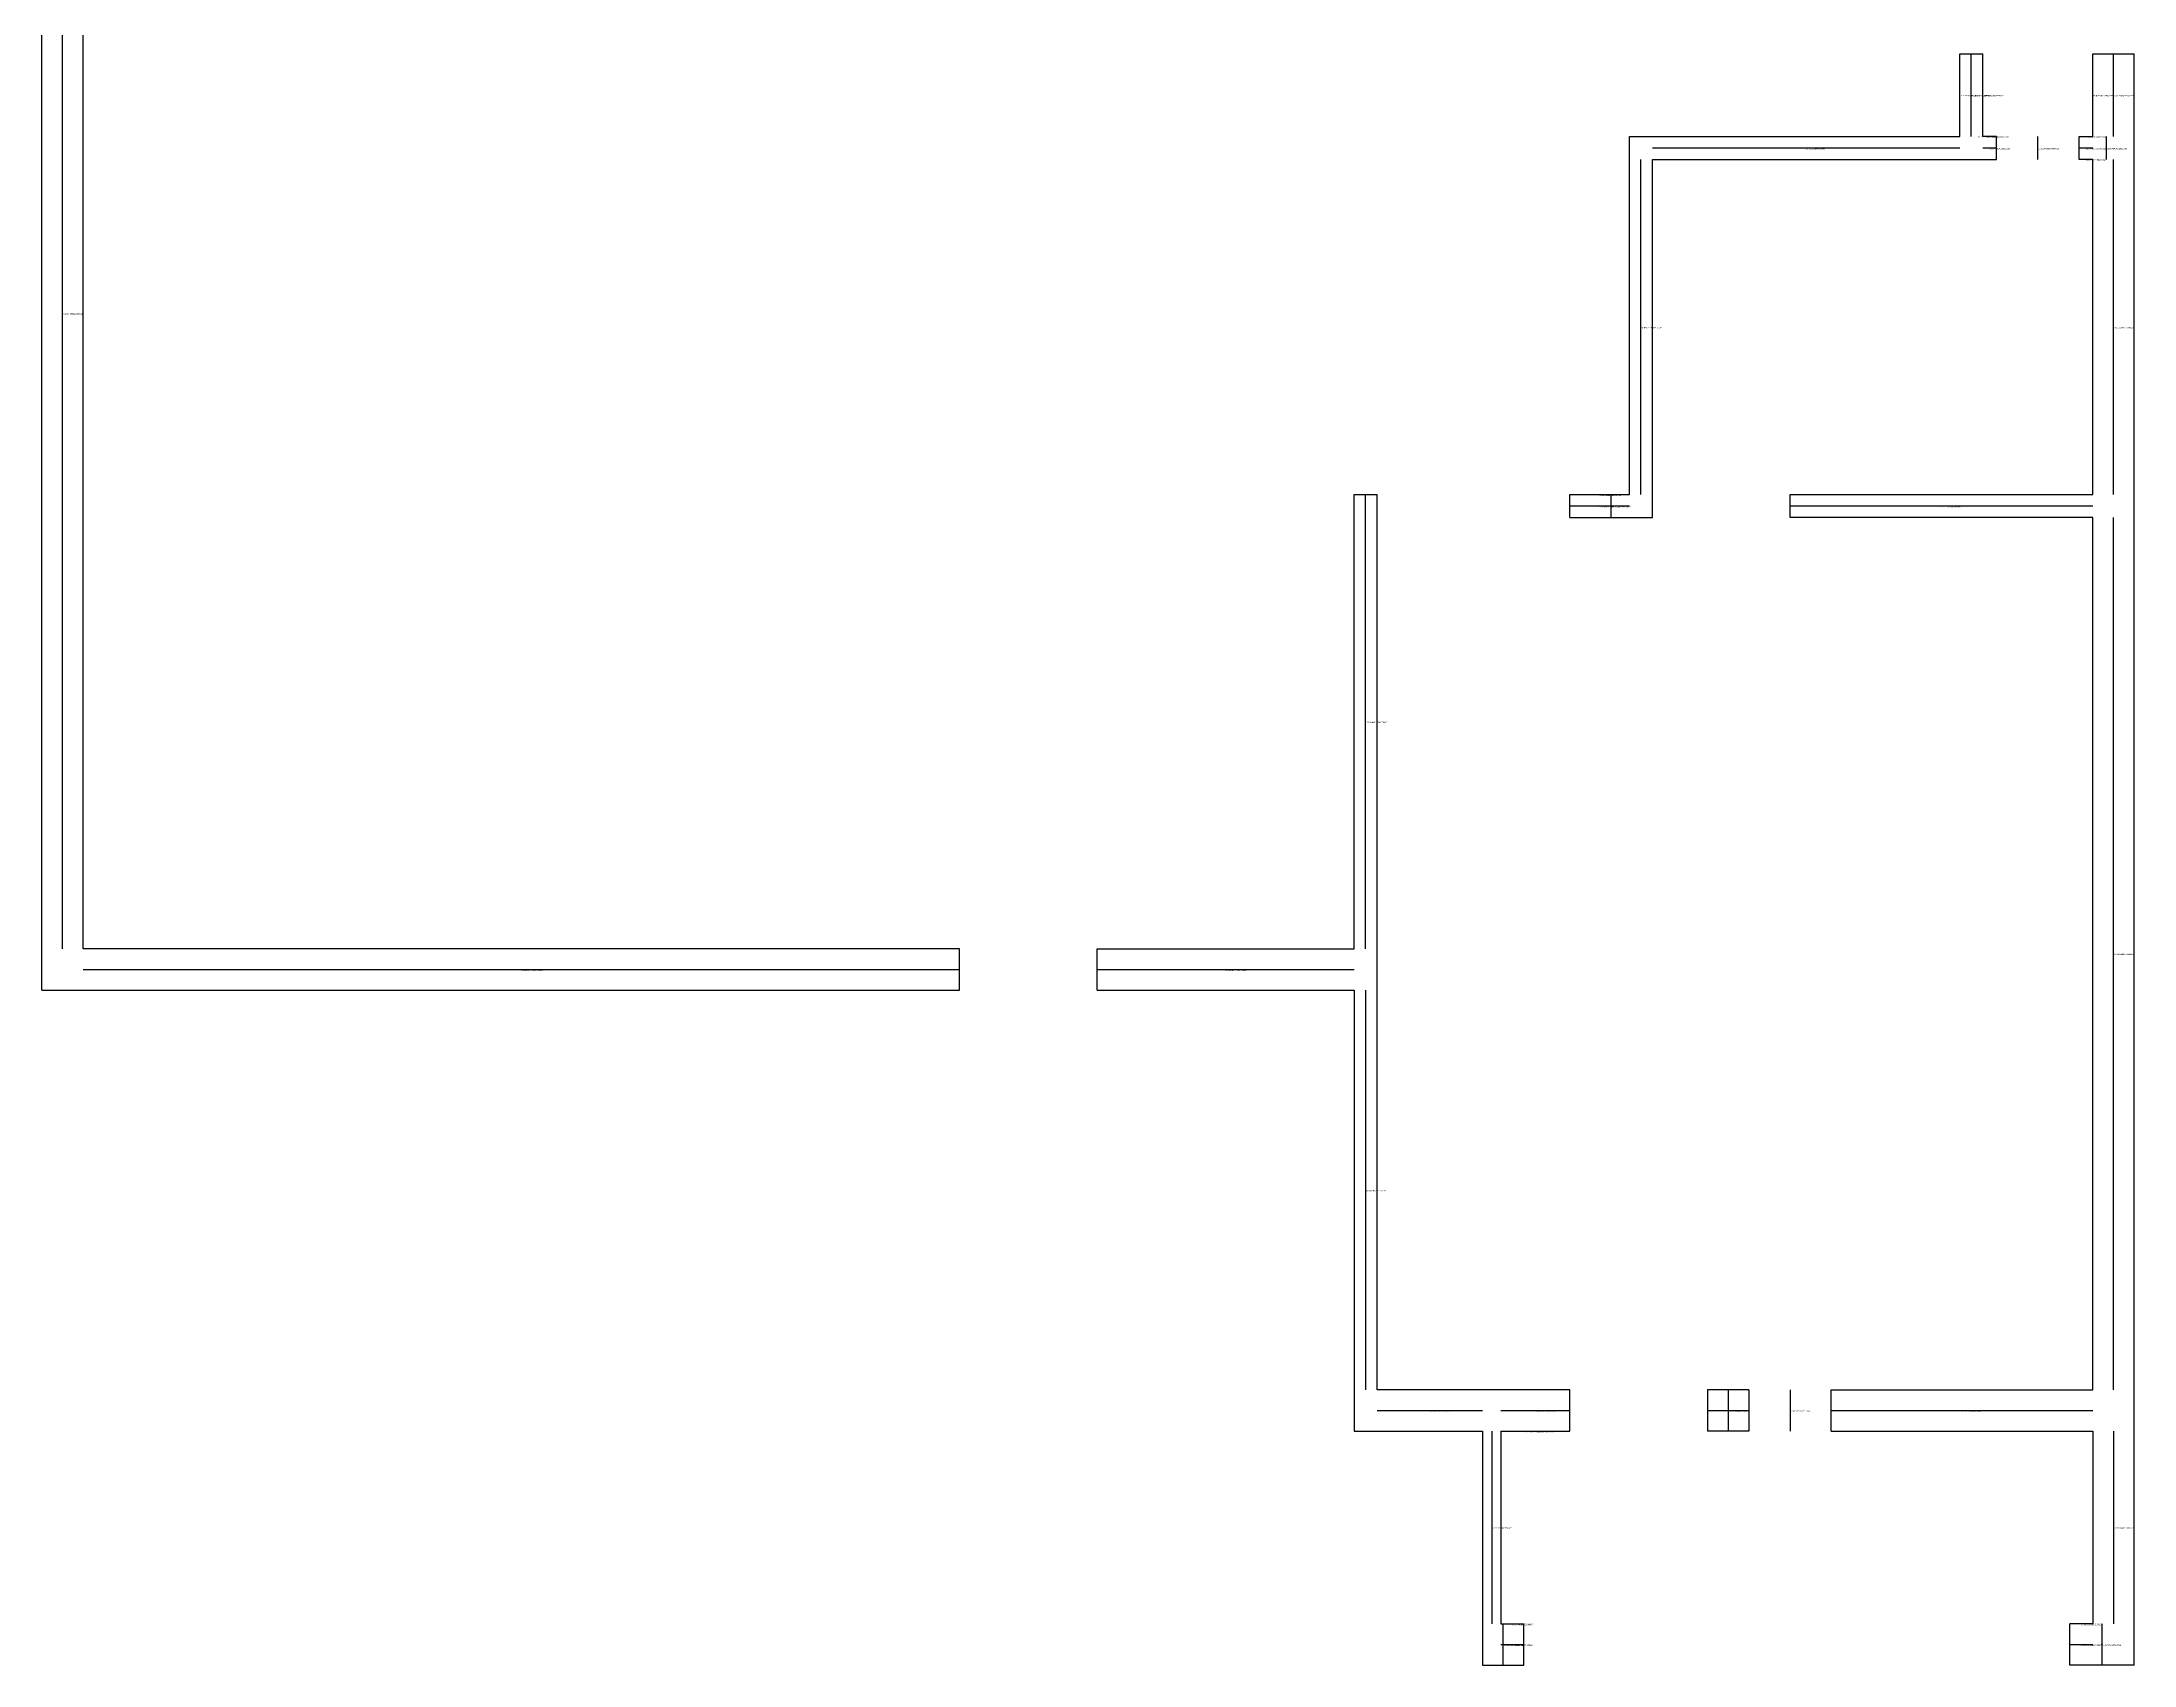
# Model space of a CAD drawing. Header units: metres. Extents: x 328 to 784, y 390 to 981.
# Drawn here: x 328 to 784, y 390 to 743.6 of the extents above; entities that cross this region are included whole.
import ezdxf

# ---------------------------------------------------------------- set-up
doc = ezdxf.new("R2010")
doc.units = ezdxf.units.M

msp = doc.modelspace()

# ---------------------------------------------------------------- linework, layer by layer
at = {"layer": 'centrelines'}
for p, q in [((332.5, 546), (332.5, 823)), ((748.5, 723), (748.5, 741)), ((779.5, 723), (779.5, 741)), ((746, 732), (746, 732)), ((751, 732), (751, 732)), ((775, 732), (775, 732)), ((679, 720.5), (746, 720.5)), ((750, 723), (750, 723)), ((751, 720.5), (754, 720.5)), ((752.5, 723), (752.5, 723)), ((763, 718), (763, 723)), ((772, 720.5), (775, 720.5)), ((773.5, 723), (773.5, 723)), ((778, 718), (778, 723)), ((676.5, 645), (676.5, 718)), ((773.5, 718), (773.5, 718)), ((779.5, 645), (779.5, 718)), ((616.5, 546), (616.5, 645)), ((667.5, 645), (667.5, 645)), ((670, 640), (670, 645)), ((661, 642.5), (674, 642.5)), ((709, 642.5), (775, 642.5)), ((779.5, 450), (779.5, 640)), ((337, 541.5), (528, 541.5)), ((558, 541.5), (614, 541.5)), ((616.5, 537), (616.5, 450)), ((695.5, 450), (695.5, 441)), ((709, 450), (709, 441)), ((619, 445.5), (642, 445.5)), ((646, 445.5), (661, 445.5)), ((691, 445.5), (700, 445.5)), ((718, 445.5), (775, 445.5)), ((644, 441), (644, 399)), ((651.5, 441), (651.5, 441)), ((653.5, 441), (653.5, 441)), ((779.5, 441), (779.5, 399)), ((646.5, 390), (646.5, 399)), ((648.5, 399), (648.5, 399)), ((772.5, 399), (772.5, 399)), ((777, 390), (777, 399)), ((646, 394.5), (651, 394.5)), ((770, 394.5), (775, 394.5))]:
    msp.add_line(p, q, dxfattribs=at)
at = {"layer": 'wall'}
for p, q in [((328, 537), (328, 981)), ((337, 546), (337, 823)), ((746, 723), (746, 741)), ((746, 741), (751, 741)), ((751, 723), (751, 741)), ((775, 723), (775, 741)), ((775, 741), (784, 741)), ((784, 390), (784, 741)), ((674, 645), (674, 723)), ((674, 723), (746, 723)), ((754, 723), (751, 723)), ((754, 718), (754, 723)), ((772, 718), (772, 723)), ((772, 723), (775, 723)), ((679, 640), (679, 718)), ((679, 718), (754, 718)), ((775, 718), (772, 718)), ((775, 645), (775, 718)), ((614, 546), (614, 645)), ((614, 645), (619, 645)), ((619, 450), (619, 645)), ((661, 640), (661, 645)), ((661, 645), (674, 645)), ((709, 640), (709, 645)), ((709, 645), (775, 645)), ((661, 640), (679, 640)), ((775, 640), (709, 640)), ((775, 450), (775, 640)), ((528, 546), (337, 546)), ((528, 537), (528, 546)), ((558, 537), (558, 546)), ((558, 546), (614, 546)), ((328, 537), (528, 537)), ((558, 537), (614, 537)), ((614, 537), (614, 441)), ((661, 450), (619, 450)), ((661, 441), (661, 450)), ((700, 450), (691, 450)), ((691, 450), (691, 441)), ((700, 450), (700, 441)), ((718, 441), (718, 450)), ((718, 450), (775, 450)), ((614, 441), (642, 441)), ((642, 441), (642, 390)), ((646, 441), (661, 441)), ((646, 441), (646, 399)), ((700, 441), (691, 441)), ((718, 441), (775, 441)), ((775, 441), (775, 399)), ((646, 399), (651, 399)), ((651, 390), (651, 399)), ((775, 399), (770, 399)), ((770, 390), (770, 399)), ((642, 390), (651, 390)), ((784, 390), (770, 390))]:
    msp.add_line(p, q, dxfattribs=at)

# ---------------------------------------------------------------- texts
at = {"layer": 'centrelines', "char_height": 0.3, "attachment_point": 1}
for s, insert in [('19 50.58011626216993', (746, 732)), ('15 41.27352046539451', (748.5, 732)), ('18 49.099439078896665', (751, 732)), ('17 48.972516275427836', (775, 732)), ('16 41.82613278282873', (779.5, 732)), ('29 61.5151842143868', (712.5, 720.5)), ('23 58.078150920805584', (750, 723)), ('22 57.5588828310948', (752.5, 723)), ('27 59.76594933369833', (752.5, 720.5)), ('20 56.544930647899655', (763, 720.5)), ('21 57.46419207809211', (773.5, 723)), ('26 59.68779627463026', (773.5, 720.5)), ('25 58.43414628689938', (778, 720.5)), ('30 62.39051795839062', (773.5, 718)), ('76 430.7593243232342', (332.5, 684.5)), ('35 106.37145129132954', (676.5, 681.5)), ('31 63.65111813030036', (779.5, 681.5)), ('45 165.14244318949784', (667.5, 645)), ('43 163.5493106263633', (667.5, 642.5)), ('44 163.7054669856213', (670, 642.5)), ('37 137.04433599283982', (742, 642.5)), ('47 199.09916530102882', (616.5, 595.5)), ('38 140.48623154644181', (779.5, 545)), ('59 334.68202159556864', (432.5, 541.5)), ('52 280.96877370216856', (586, 541.5)), ('53 283.4890724490449', (616.5, 493.5)), ('65 355.3722585461963', (630.5, 445.5)), ('64 349.34594289892885', (653.5, 445.5)), ('60 336.43839765654417', (695.5, 445.5)), ('62 339.9814120253185', (695.5, 445.5)), ('57 333.98135226532577', (709, 445.5)), ('58 334.0443359928398', (746.5, 445.5)), ('67 356.514254982909', (651.5, 441)), ('66 355.8923667469221', (653.5, 441)), ('69 358.9360024724006', (644, 420)), ('61 338.93366162019186', (779.5, 420)), ('73 397.47162688090907', (648.5, 399)), ('70 380.6565141215825', (772.5, 399)), ('74 398.0536791346734', (646.5, 394.5)), ('75 401.0751757185628', (648.5, 394.5)), ('72 385.1033333908527', (772.5, 394.5)), ('71 380.792328998741', (777, 394.5))]:
    msp.add_mtext(s, dxfattribs=dict(at, insert=insert))

doc.saveas('drawing.dxf')
